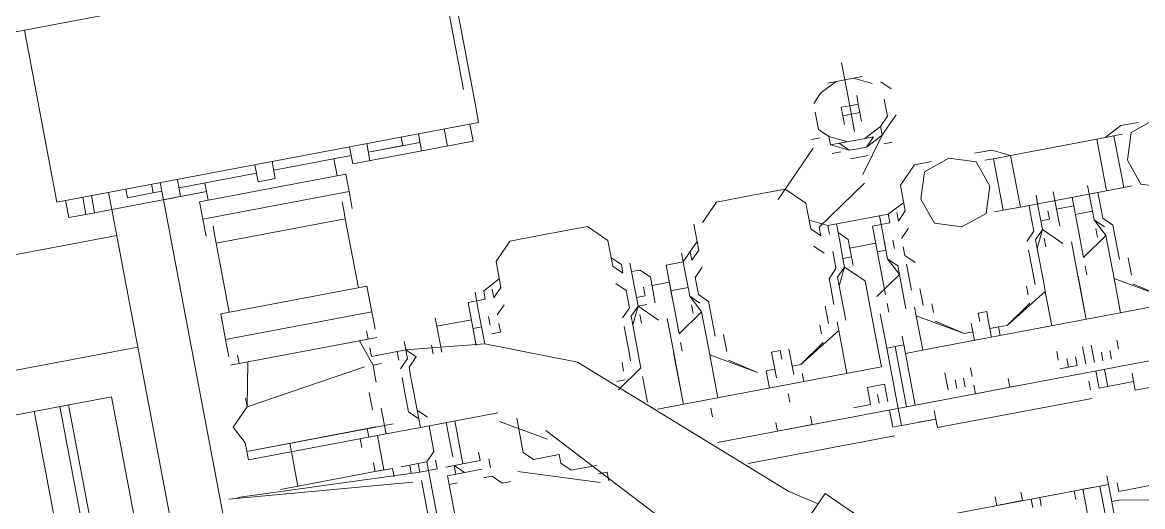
# Model space of a CAD drawing. Extents: x 407440 to 411585, y 6041728 to 6045069.
# Drawn here: x 408225.65 to 408232.99, y 6044243.89 to 6044247.06 of the extents above; entities that cross this region are included whole.
import ezdxf

# ---------------------------------------------------------------- set-up
doc = ezdxf.new("R2010")
doc.units = 0
doc.header["$LTSCALE"] = 5
doc.linetypes.add('foc-TIELINE', pattern=[1.875, 1.25, -0.625])
doc.layers.add('P-PROPOSED-EXISTING-H', color=59, linetype='Continuous')
doc.layers.add('T-TIE', color=201, linetype='foc-TIELINE')

# ---------------------------------------------------------------- blocks, each defined once
blk = doc.blocks.new('P-RIG-877')
at = {"layer": 'T-TIE', "linetype": 'ByBlock', "lineweight": 5}
for points in [[(-2.4798, -21.7445), (-2.4913, -21.7445), (-2.4913, -21.7904), (-2.4913, -22.3071), (-2.4913, -22.8467), (-2.4913, -23.0992)], [(-2.3191, -22.6056), (-2.3191, -22.5941), (-2.2732, -22.353), (-2.2732, -22.1004), (-2.2617, -22.1004)], [(-2.3421, -22.5941), (-2.3306, -22.5941), (-2.3306, -22.5482), (-2.3421, -22.5482), (-2.3421, -22.33), (-2.3306, -22.33), (-2.3306, -22.2726), (-2.3421, -22.2726), (-2.3306, -22.2726)], [(-2.4798, -22.5482), (-2.4684, -22.5482), (-2.4569, -22.5482), (-2.4569, -22.33)], [(-2.5602, -22.353), (-2.5602, -22.7892), (-2.5602, -22.8352)], [(-2.8013, -22.4793), (-2.8013, -22.5022), (-2.7898, -22.5252)], [(-2.5602, -22.5482), (-2.6061, -22.5482), (-2.5717, -22.4908), (-2.5946, -22.5252)], [(-2.7209, -22.6515), (-2.7209, -22.5367), (-2.7898, -22.5367), (-2.7898, -22.5137), (-2.7209, -22.5137), (-2.7209, -22.5022)], [(-2.7898, -22.5022), (-2.7898, -22.5137)], [(-2.7209, -22.5137), (-2.7209, -22.5367)], [(-2.6176, -22.5252), (-2.6291, -22.5252), (-2.6176, -22.5252), (-2.6061, -22.5252)], [(-2.7898, -22.5367), (-2.7898, -22.6515), (-2.8013, -22.6744), (-2.8013, -22.6974)], [(-2.7209, -22.5482), (-2.7095, -22.5482), (-2.698, -22.5482), (-2.6865, -22.5482), (-2.675, -22.5367), (-2.6635, -22.5367), (-2.6406, -22.5367), (-2.6291, -22.5367)], [(-2.6061, -22.5482), (-2.6176, -22.5482), (-2.6635, -22.5482), (-2.6406, -22.5826), (-2.7209, -22.5826)], [(-2.698, -22.5596), (-2.6865, -22.5596), (-2.6635, -22.5482)], [(-2.6865, -22.5596), (-2.675, -22.5482)], [(-2.4913, -22.5941), (-2.4684, -22.5941), (-2.4684, -22.5482), (-2.4684, -22.5596)], [(-2.7324, -22.5596), (-2.7209, -22.5596), (-2.698, -22.5596), (-2.698, -22.5826)], [(-2.5143, -22.5596), (-2.5258, -22.5596)], [(-2.5143, -22.5711), (-2.5028, -22.5711)], [(-2.7095, -22.5826), (-2.7095, -22.6056)], [(-2.6291, -22.5826), (-2.6176, -22.5826)], [(-2.5028, -22.5826), (-2.5143, -22.5826)], [(-2.4913, -22.5826), (-2.4684, -22.5826)], [(-2.6176, -22.5941), (-2.5602, -22.5941), (-2.5946, -22.5941), (-2.6635, -22.5941)], [(-2.5258, -22.5941), (-2.5143, -22.5941), (-2.5028, -22.5941)], [(-2.4684, -22.5941), (-2.4913, -22.5941), (-2.4684, -22.5941)], [(-2.4684, -22.5941), (-2.4798, -22.5941)], [(-2.3191, -22.5941), (-2.3191, -22.5941)], [(-2.6865, -22.6056), (-2.7209, -22.6056), (-2.7324, -22.6056)], [(-2.6635, -22.6056), (-2.6865, -22.6285), (-2.675, -22.64), (-2.6635, -22.64), (-2.6865, -22.6285), (-2.698, -22.6285)], [(-2.5258, -22.6056), (-2.5143, -22.6056), (-2.5028, -22.6056)], [(-2.4684, -22.6056), (-2.4798, -22.6056)], [(-2.4569, -22.6056), (-2.4569, -22.8122), (-2.4684, -22.8122), (-2.4798, -22.8122)], [(-2.2273, -23.0763), (-2.2158, -23.0763), (-2.2273, -23.0763), (-2.2617, -23.1107), (-2.3995, -22.9729), (-2.365, -22.9385), (-2.3535, -22.927), (-2.3535, -22.9041), (-2.3421, -22.9041), (-2.3421, -22.8696), (-2.3306, -22.8696), (-2.3306, -22.8122), (-2.3421, -22.8122), (-2.3421, -22.6056), (-2.3535, -22.6056)], [(-2.7324, -22.6285), (-2.7209, -22.6285), (-2.698, -22.6285), (-2.698, -22.617), (-2.7095, -22.617)], [(-2.5028, -22.64), (-2.5028, -22.617), (-2.5143, -22.617)], [(-2.5143, -22.6285), (-2.5028, -22.6285)], [(-2.0895, -22.617), (-2.3421, -22.617), (-2.0895, -22.617)], [(-2.675, -22.6515), (-2.6865, -22.64), (-2.698, -22.64), (-2.7095, -22.64), (-2.7209, -22.64)], [(-2.6061, -22.64), (-2.6176, -22.64), (-2.6635, -22.64)], [(-2.5946, -22.663), (-2.5717, -22.6974), (-2.6061, -22.64), (-2.5602, -22.64)], [(-2.5143, -22.64), (-2.5258, -22.64)], [(-2.7898, -22.6744), (-2.7898, -22.6515), (-2.7209, -22.6515), (-2.7209, -22.6744), (-2.7898, -22.6744), (-2.7898, -22.6859)], [(-2.6635, -22.6515), (-2.6406, -22.6515), (-2.6291, -22.6515), (-2.6176, -22.6515)], [(-2.6291, -22.6515), (-2.6406, -22.6515)], [(-2.3306, -22.6515), (-2.3421, -22.6515)], [(-2.7209, -22.6744), (-2.7209, -22.6859)], [(-2.6061, -22.663), (-2.6176, -22.663)], [(-2.5717, -22.7089), (-2.5602, -22.7089), (-2.5717, -22.7089), (-2.5602, -22.7089), (-2.5717, -22.7089), (-2.5717, -22.6974), (-2.5717, -22.7089), (-2.5717, -22.7204)], [(-2.4913, -22.6974), (-2.4913, -22.7089), (-2.5028, -22.7089)], [(-2.3306, -22.6974), (-2.3421, -22.6974)], [(-2.5028, -22.7548), (-2.4913, -22.7548), (-2.4913, -22.7433), (-2.4913, -22.7089)], [(-2.3421, -22.7089), (-2.3421, -22.7548), (-2.3421, -22.7204), (-2.3535, -22.7204)], [(-2.3306, -22.7089), (-2.3421, -22.7089), (-2.3306, -22.7089)], [(-2.5946, -22.7318), (-2.5832, -22.7318), (-2.5946, -22.7318), (-2.5832, -22.7318), (-2.5946, -22.7318), (-2.5832, -22.7318), (-2.5946, -22.7318), (-2.5946, -22.7204), (-2.5832, -22.7204), (-2.5602, -22.7204)], [(-2.5946, -22.7204), (-2.5946, -22.7204)], [(-2.5946, -22.7204), (-2.5946, -22.7204)], [(-2.5832, -22.7204), (-2.5946, -22.7204)], [(-2.5832, -22.7204), (-2.5946, -22.7204)], [(-2.5946, -22.7318), (-2.5946, -22.7318)], [(-2.5946, -22.7318), (-2.5946, -22.7318)], [(-2.5602, -22.7204), (-2.5602, -22.7204)], [(-2.5602, -22.7204), (-2.5602, -22.7204)], [(-2.5602, -22.7204), (-2.5602, -22.7204)], [(-2.5602, -22.7204), (-2.5602, -22.7204)], [(-2.5602, -22.7204), (-2.5602, -22.7204)], [(-2.5602, -22.7204), (-2.5602, -22.7204)], [(-2.5602, -22.7204), (-2.5602, -22.7204)], [(-2.5602, -22.7204), (-2.5602, -22.7204)], [(-2.5602, -22.7318), (-2.5602, -22.7318)], [(-2.5602, -22.7318), (-2.5602, -22.7318)], [(-2.5602, -22.7318), (-2.5602, -22.7318)], [(-2.5602, -22.7318), (-2.5602, -22.7318)], [(-2.5602, -22.7433), (-2.5602, -22.7433)], [(-2.5602, -22.7433), (-2.5602, -22.7433)], [(-2.5602, -22.7433), (-2.5602, -22.7433)], [(-2.5602, -22.7433), (-2.5602, -22.7433)], [(-2.8013, -22.7548), (-2.8013, -22.7778), (-2.7783, -22.8007), (-2.7439, -22.8007), (-2.7324, -22.8122), (-2.7439, -22.8122)], [(-2.6176, -22.8122), (-2.6061, -22.8122), (-2.5717, -22.7548), (-2.5946, -22.7892)], [(-2.5143, -22.7548), (-2.5258, -22.7548)], [(-2.3421, -22.7548), (-2.3535, -22.7548)], [(-2.5143, -22.7663), (-2.5028, -22.7663)], [(-2.5028, -22.7778), (-2.5143, -22.7778)], [(-2.8817, -22.8007), (-2.8702, -22.8007), (-2.8587, -22.8122), (-2.8472, -22.8122), (-2.8587, -22.8007), (-2.8702, -22.7892)], [(-2.6176, -22.7892), (-2.6061, -22.7892)], [(-2.5258, -22.7892), (-2.5143, -22.7892), (-2.5028, -22.7892)], [(-2.8817, -22.8007), (-2.8817, -22.8007)], [(-2.8587, -22.8122), (-2.8702, -22.8007)], [(-2.8587, -22.8007), (-2.8472, -22.8122), (-2.8357, -22.8352), (-2.8357, -22.8467), (-2.8357, -22.8581), (-2.8472, -22.8811), (-2.8472, -22.8696), (-2.8357, -22.8581), (-2.8472, -22.8696), (-2.8472, -22.8467), (-2.8472, -22.8237), (-2.8357, -22.8352), (-2.8472, -22.8237)], [(-2.7439, -22.8237), (-2.7554, -22.8007)], [(-2.7554, -22.8007), (-2.7554, -22.8007)], [(-2.7209, -22.8007), (-2.7095, -22.8122)], [(-2.698, -22.8122), (-2.6865, -22.8122), (-2.675, -22.8007)], [(-2.6406, -22.8007), (-2.6291, -22.8007)], [(-2.8013, -22.8467), (-2.8472, -22.8122), (-2.8587, -22.8122), (-2.8472, -22.8352)], [(-2.8472, -22.8696), (-2.8472, -22.8811), (-2.8357, -22.8581), (-2.8357, -22.8467), (-2.8357, -22.8352), (-2.8472, -22.8122)], [(-2.6406, -22.8122), (-2.6635, -22.8122), (-2.675, -22.8122)], [(-2.6061, -22.8122), (-2.5602, -22.8122)], [(-2.4684, -22.8352), (-2.4684, -22.8122), (-2.4684, -22.8696), (-2.4798, -22.8696), (-2.4684, -22.8696), (-2.4913, -22.8696)], [(-2.9046, -22.8352), (-2.8931, -22.8352), (-2.8931, -22.8467), (-2.8931, -22.8581), (-2.8817, -22.8581), (-2.8931, -22.8581), (-2.8931, -22.8467), (-2.8931, -22.8352), (-2.8817, -22.8352), (-2.8931, -22.8352), (-2.8817, -22.8352), (-2.8931, -22.8352)], [(-2.8931, -22.8237), (-2.8931, -22.8237)], [(-2.8931, -22.8237), (-2.8931, -22.8237)], [(-2.8931, -22.8237), (-2.8931, -22.8237)], [(-2.8931, -22.8237), (-2.8931, -22.8237)], [(-2.8817, -22.8237), (-2.8817, -22.8237)], [(-2.8817, -22.8237), (-2.8817, -22.8237)], [(-2.8817, -22.8237), (-2.8817, -22.8237)], [(-2.8817, -22.8237), (-2.8817, -22.8237)], [(-2.8702, -22.8352), (-2.8817, -22.8352)], [(-2.8817, -22.8352), (-2.8817, -22.8352)], [(-2.8817, -22.8467), (-2.8817, -22.8352)], [(-2.8702, -22.8352), (-2.8817, -22.8352)], [(-2.8817, -22.8352), (-2.8817, -22.8352)], [(-2.8817, -22.8467), (-2.8817, -22.8352)], [(-2.7439, -22.9041), (-2.7439, -22.8237), (-2.7324, -22.8237), (-2.7324, -22.8467), (-2.6406, -22.8467)], [(-2.7439, -22.8352), (-2.7209, -22.8352), (-2.698, -22.8352), (-2.698, -22.8467)], [(-2.7095, -22.8237), (-2.698, -22.8237)], [(-2.675, -22.8237), (-2.6865, -22.8352), (-2.698, -22.8352), (-2.7095, -22.8352)], [(-2.6865, -22.8352), (-2.6635, -22.8237)], [(-2.6406, -22.8581), (-2.6635, -22.8237), (-2.6176, -22.8237)], [(-2.5832, -22.8352), (-2.5717, -22.8352), (-2.5717, -22.8467), (-2.5717, -22.8581), (-2.6176, -22.8581)], [(-2.5717, -22.8352), (-2.4913, -22.8352), (-2.5028, -22.8352)], [(-2.9391, -22.8467), (-2.9505, -22.8467)], [(-2.9391, -22.8467), (-2.9046, -22.8467), (-2.9391, -22.8467)], [(-2.9276, -22.8467), (-2.9276, -22.8696)], [(-2.9046, -22.8467), (-2.8931, -22.8467), (-2.9046, -22.8467), (-2.8931, -22.8467), (-2.9046, -22.8467), (-2.8931, -22.8467), (-2.9046, -22.8467), (-2.8931, -22.8467), (-2.9046, -22.8467), (-2.8931, -22.8467), (-2.9046, -22.8467), (-2.8931, -22.8467), (-2.9046, -22.8467), (-2.8931, -22.8467), (-2.9046, -22.8467), (-2.8931, -22.8467), (-2.9046, -22.8467), (-2.8931, -22.8467), (-2.9046, -22.8467), (-2.8931, -22.8467), (-2.9046, -22.8467), (-2.8931, -22.8467), (-2.9046, -22.8467), (-2.8931, -22.8467), (-2.9046, -22.8467), (-2.8931, -22.8467), (-2.9046, -22.8467), (-2.8931, -22.8467), (-2.9046, -22.8467), (-2.8931, -22.8467), (-2.9046, -22.8467), (-2.8931, -22.8467), (-2.9046, -22.8467), (-2.8931, -22.8467), (-2.9046, -22.8467), (-2.8931, -22.8467), (-2.9046, -22.8467), (-2.8931, -22.8467), (-2.9046, -22.8467), (-2.8931, -22.8467), (-2.9046, -22.8467), (-2.8931, -22.8467), (-2.9046, -22.8467), (-2.8931, -22.8467), (-2.9046, -22.8467), (-2.8931, -22.8467), (-2.9046, -22.8467), (-2.8931, -22.8467), (-2.9046, -22.8467), (-2.8931, -22.8467), (-2.9046, -22.8467), (-2.8931, -22.8467), (-2.9046, -22.8467), (-2.8931, -22.8467), (-2.9046, -22.8467), (-2.8931, -22.8467), (-2.9046, -22.8467), (-2.8931, -22.8467), (-2.9046, -22.8467), (-2.8931, -22.8467), (-2.9046, -22.8467), (-2.8931, -22.8467), (-2.9046, -22.8467), (-2.8931, -22.8467), (-2.9046, -22.8467), (-2.8931, -22.8467), (-2.9046, -22.8467), (-2.8931, -22.8467), (-2.9046, -22.8467), (-2.8931, -22.8467), (-2.9046, -22.8467), (-2.8931, -22.8467), (-2.9046, -22.8467), (-2.8931, -22.8467), (-2.9046, -22.8467), (-2.8931, -22.8467), (-2.9046, -22.8467), (-2.8931, -22.8467), (-2.9046, -22.8467), (-2.8931, -22.8467), (-2.9046, -22.8467), (-2.8931, -22.8467), (-2.9046, -22.8467), (-2.9161, -22.8467), (-2.9046, -22.8467), (-2.9161, -22.8467), (-2.9046, -22.8467), (-2.9161, -22.8467), (-2.9046, -22.8467), (-2.9161, -22.8467), (-2.9046, -22.8467), (-2.9161, -22.8467), (-2.9046, -22.8467), (-2.9161, -22.8467), (-2.9046, -22.8467), (-2.9161, -22.8467), (-2.9046, -22.8467), (-2.9161, -22.8467), (-2.9046, -22.8467), (-2.9161, -22.8467), (-2.9046, -22.8467), (-2.9161, -22.8467), (-2.9046, -22.8467), (-2.9161, -22.8467)], [(-2.8931, -22.8467), (-2.8587, -22.8467), (-2.8931, -22.8467)], [(-2.8931, -22.8467), (-2.8931, -22.8467)], [(-2.8931, -22.8467), (-2.8931, -22.8467)], [(-2.8931, -22.8467), (-2.8931, -22.8467)], [(-2.8931, -22.8467), (-2.8931, -22.8467)], [(-2.8817, -22.8467), (-2.8817, -22.8467)], [(-2.8817, -22.8467), (-2.8817, -22.8467)], [(-2.8817, -22.8467), (-2.8817, -22.8467)], [(-2.8817, -22.8467), (-2.8817, -22.8467)], [(-2.8817, -22.8467), (-2.8817, -22.8467)], [(-2.8817, -22.8467), (-2.8817, -22.8467)], [(-2.8817, -22.8467), (-2.8817, -22.8467)], [(-2.8817, -22.8467), (-2.8817, -22.8467)], [(-2.8587, -22.8467), (-2.8702, -22.8467)], [(-2.7783, -23.0648), (-2.8013, -23.0418), (-2.8013, -22.9959), (-2.8013, -22.95), (-2.7783, -22.927), (-2.7439, -22.927), (-2.7324, -22.9155), (-2.7439, -22.9155), (-2.7898, -22.8467)], [(-2.698, -22.8926), (-2.698, -22.8811), (-2.7095, -22.8811), (-2.7095, -22.8467)], [(-2.6291, -22.8467), (-2.6176, -22.8467)], [(-2.4913, -22.8467), (-2.5717, -22.8467), (-2.4913, -22.8467)], [(-2.9276, -22.8581), (-2.9161, -22.8811), (-2.9046, -22.8926)], [(-2.8931, -22.8581), (-2.8931, -22.8581)], [(-2.8931, -22.8581), (-2.8931, -22.8581)], [(-2.8931, -22.8581), (-2.8931, -22.8581)], [(-2.8931, -22.8581), (-2.8931, -22.8581)], [(-2.8931, -22.8926), (-2.8817, -22.8926), (-2.8702, -22.8926), (-2.8587, -22.8811), (-2.8472, -22.8581)], [(-2.8817, -22.8581), (-2.8817, -22.8581)], [(-2.8817, -22.8581), (-2.8817, -22.8581)], [(-2.8817, -22.8581), (-2.8817, -22.8581)], [(-2.8817, -22.8581), (-2.8817, -22.8581)], [(-2.8702, -22.8581), (-2.8702, -22.8581)], [(-2.8702, -22.8581), (-2.8702, -22.8581)], [(-2.4684, -22.8581), (-2.4913, -22.8581), (-2.5717, -22.8581)], [(-2.4913, -22.8581), (-2.4684, -22.8581), (-2.4913, -22.8581)], [(-2.7324, -22.8926), (-2.7209, -22.8926), (-2.698, -22.8926), (-2.6865, -22.8926), (-2.6635, -22.8696), (-2.5946, -22.8696), (-2.5487, -22.8696), (-2.5487, -23.1681)], [(-2.5602, -22.8696), (-2.5717, -22.8696)], [(-2.5028, -22.8696), (-2.5258, -22.8696), (-2.5258, -22.8926), (-2.5028, -22.8926), (-2.5028, -22.9155)], [(-2.4569, -23.0648), (-2.4569, -22.8696)], [(-2.8587, -22.8926), (-2.8587, -22.9041)], [(-2.6865, -22.8811), (-2.7209, -22.8811), (-2.7324, -22.8926), (-2.7439, -22.8926)], [(-2.675, -22.9041), (-2.6865, -22.8926), (-2.6635, -22.9041), (-2.6176, -22.9041)], [(-2.5028, -22.8811), (-2.5143, -22.8811)], [(-2.8472, -22.9041), (-2.7898, -22.9615)], [(-2.7324, -22.9041), (-2.7439, -22.9041), (-2.7554, -22.927)], [(-2.7095, -22.9041), (-2.698, -22.9041), (-2.6865, -22.9041), (-2.675, -22.9155), (-2.6635, -22.9155), (-2.6406, -22.9155)], [(-2.7095, -22.9155), (-2.7209, -22.927)], [(-2.5946, -22.9385), (-2.5717, -22.9729), (-2.6061, -22.9155), (-2.6176, -22.9155)], [(-2.6061, -22.9155), (-2.5487, -22.9155)], [(-2.7554, -22.927), (-2.7554, -22.927)], [(-2.6291, -22.927), (-2.6406, -22.927), (-2.6291, -22.927), (-2.6176, -22.927)], [(-2.6061, -22.9385), (-2.6176, -22.9385)], [(-2.5602, -22.9729), (-2.5487, -22.9729)], [(-2.5028, -23.0189), (-2.4913, -23.0189), (-2.4913, -23.0074), (-2.4913, -22.9844), (-2.4913, -22.9729), (-2.5028, -22.9729)], [(-2.6865, -23.3748), (-2.675, -23.3748), (-2.6291, -23.26), (-2.411, -23.0189), (-2.388, -22.9844)], [(-2.5832, -22.9844), (-2.5946, -22.9844)], [(-2.5946, -23.0074), (-2.5832, -23.0074), (-2.5946, -23.0074), (-2.5832, -23.0074), (-2.5946, -23.0074), (-2.5946, -22.9959), (-2.5832, -22.9959), (-2.5946, -22.9959), (-2.5832, -22.9959), (-2.5946, -22.9959), (-2.5832, -22.9959), (-2.5946, -22.9959), (-2.5832, -22.9959), (-2.5946, -22.9959)], [(-2.5832, -22.9959), (-2.5832, -22.9959)], [(-2.5832, -22.9959), (-2.5832, -22.9959)], [(-2.5832, -22.9959), (-2.5832, -22.9959)], [(-2.5832, -22.9959), (-2.5832, -22.9959)], [(-2.5602, -22.9844), (-2.5717, -22.9844)], [(-2.5602, -22.9844), (-2.5717, -22.9844)], [(-2.5602, -22.9844), (-2.5717, -22.9844)], [(-2.5602, -22.9844), (-2.5602, -22.9844)], [(-2.5602, -22.9844), (-2.5602, -22.9844)], [(-2.5602, -22.9844), (-2.5602, -22.9844)], [(-2.5602, -22.9844), (-2.5602, -22.9844)], [(-2.5602, -22.9844), (-2.5602, -22.9844)], [(-2.5602, -22.9844), (-2.5602, -22.9844)], [(-2.5258, -22.9959), (-2.5372, -22.9959)], [(-2.5602, -23.0074), (-2.5717, -23.0074)], [(-2.5602, -23.0074), (-2.5602, -23.0074)], [(-2.5602, -23.0074), (-2.5602, -23.0074)], [(-2.5602, -23.0074), (-2.5602, -23.0074)], [(-2.5602, -23.0074), (-2.5602, -23.0074)], [(-2.5602, -23.0074), (-2.5602, -23.0074)], [(-2.5602, -23.0074), (-2.5602, -23.0074)], [(-2.5602, -23.0189), (-2.5717, -23.0189), (-2.5602, -23.0189), (-2.5717, -23.0189), (-2.5602, -23.0189), (-2.5487, -23.0189)], [(-2.6865, -23.1222), (-2.7324, -23.1222), (-2.6406, -23.1222), (-2.6635, -23.0877), (-2.6176, -23.0877), (-2.6061, -23.0877), (-2.5717, -23.0303), (-2.5946, -23.0648)], [(-2.6176, -23.0648), (-2.6291, -23.0648), (-2.6176, -23.0648), (-2.6061, -23.0648)], [(-2.7783, -23.0763), (-2.7439, -23.0763), (-2.7324, -23.0877), (-2.7439, -23.0877)], [(-2.7554, -23.0763), (-2.7439, -23.0877), (-2.7324, -23.0992), (-2.7324, -23.1222)], [(-2.7554, -23.0763), (-2.7554, -23.0763)], [(-2.7209, -23.0763), (-2.7095, -23.0877), (-2.698, -23.0877), (-2.6865, -23.0877), (-2.675, -23.0763), (-2.6635, -23.0763), (-2.6406, -23.0763), (-2.6291, -23.0763)], [(-2.7439, -23.0992), (-2.7209, -23.0992), (-2.698, -23.0992), (-2.7095, -23.0992)], [(-2.698, -23.1222), (-2.698, -23.0992), (-2.6865, -23.0992), (-2.675, -23.0877)], [(-2.698, -23.0992), (-2.698, -23.0992)], [(-2.6865, -23.0992), (-2.6635, -23.0877)], [(-2.6061, -23.0877), (-2.5487, -23.0877)], [(-2.2847, -23.0877), (-2.3191, -23.1107), (-2.5487, -23.3174)], [(-2.5258, -23.0992), (-2.5372, -23.0992)], [(-2.7095, -23.1222), (-2.7095, -23.1452)], [(-2.6291, -23.1222), (-2.6176, -23.1222)], [(-2.6865, -23.1452), (-2.7209, -23.1452), (-2.7324, -23.1566), (-2.7324, -23.1681), (-2.7439, -23.1681)], [(-2.6635, -23.1452), (-2.6865, -23.1681)], [(-2.6635, -23.1337), (-2.6291, -23.1337), (-2.5487, -23.1337), (-2.6176, -23.1337)], [(-2.7324, -23.1681), (-2.7209, -23.1681), (-2.698, -23.1681), (-2.698, -23.1566), (-2.7095, -23.1566)], [(-2.6865, -23.1566), (-2.6865, -23.1681), (-2.698, -23.1681)], [(-2.7554, -23.1911), (-2.7439, -23.1796), (-2.7324, -23.1796), (-2.7439, -23.1911), (-2.7783, -23.1911), (-2.8013, -23.214), (-2.8013, -23.2714), (-2.8013, -23.3174), (-2.7783, -23.3403), (-2.7439, -23.3403), (-2.7324, -23.3518), (-2.7439, -23.3518)], [(-2.675, -23.1911), (-2.6865, -23.1796), (-2.698, -23.1796), (-2.7095, -23.1796), (-2.7209, -23.1911)], [(-2.5832, -23.214), (-2.6061, -23.1796), (-2.6176, -23.1796), (-2.6635, -23.1796)], [(-2.5946, -23.1796), (-2.5602, -23.1796)], [(-2.7554, -23.1911), (-2.7554, -23.1911)], [(-2.6635, -23.1911), (-2.6406, -23.1911), (-2.6291, -23.1911), (-2.6176, -23.1911)], [(-2.6291, -23.1911), (-2.6406, -23.1911)], [(-2.6061, -23.2026), (-2.6176, -23.2026)], [(-2.5946, -23.2026), (-2.5946, -23.214)], [(-2.5717, -23.3518), (-2.5258, -23.3518), (-2.5143, -23.3403), (-2.5143, -23.3059), (-2.5028, -23.3059), (-2.4913, -23.2944), (-2.4913, -23.2829), (-2.4913, -23.26)], [(-2.5028, -23.3633), (-2.4684, -23.26)], [(-2.4684, -23.2485), (-2.4798, -23.2485), (-2.4798, -23.26)], [(-2.5028, -23.3059), (-2.5143, -23.3059)], [(-2.5372, -23.3174), (-2.5717, -23.3748)], [(-3.1916, -23.8914), (-2.962, -23.8914), (-2.962, -23.3288), (-2.985, -23.3288), (-3.2031, -23.3288), (-3.2146, -23.3288), (-3.2146, -23.3518), (-3.1916, -23.3518), (-3.1916, -23.9029), (-3.295, -23.9029), (-3.295, -24.1899), (-2.9046, -24.1899), (-2.9046, -23.8225)], [(-3.2261, -23.8799), (-3.2261, -23.3288), (-3.2146, -23.3288), (-3.2031, -23.3288), (-3.2146, -23.3288), (-3.2031, -23.3288), (-3.1916, -23.3288), (-3.008, -23.3288)], [(-2.9965, -23.3288), (-2.9965, -23.3288)], [(-2.9965, -23.3288), (-2.9965, -23.3288)], [(-2.9965, -23.3288), (-2.9965, -23.3288)], [(-2.9965, -23.3288), (-2.9965, -23.3288)], [(-2.9965, -23.3288), (-2.985, -23.3288)], [(-2.9965, -23.3288), (-2.9965, -23.3288)], [(-2.9965, -23.3288), (-2.9965, -23.3288)], [(-2.985, -23.3288), (-2.9965, -23.3288)], [(-3.008, -23.3403), (-3.1916, -23.3403)], [(-2.962, -23.3403), (-2.9391, -23.3403), (-2.9391, -23.5011), (-2.962, -23.5011)], [(-2.675, -23.3862), (-2.7324, -23.3862), (-2.7324, -23.3633), (-2.7439, -23.3633), (-2.7554, -23.3403)], [(-2.7554, -23.3403), (-2.7554, -23.3403)], [(-2.7209, -23.3403), (-2.7095, -23.3518)], [(-2.7095, -23.3633), (-2.698, -23.3633)], [(-2.698, -23.3518), (-2.6865, -23.3518), (-2.6865, -23.3633)], [(-2.962, -23.3748), (-2.9391, -23.3748), (-2.962, -23.3748)], [(-2.7439, -23.3748), (-2.7209, -23.3748), (-2.698, -23.3748), (-2.675, -23.3748), (-2.6865, -23.4781), (-2.6865, -23.524), (-2.698, -23.524), (-2.6865, -23.524)], [(-2.698, -23.3862), (-2.698, -23.3748)], [(-2.5832, -23.3748), (-2.5832, -23.4781), (-2.5832, -23.524), (-2.5946, -23.524), (-2.5946, -23.7077), (-2.5946, -23.5355)], [(-2.4913, -23.3748), (-2.4913, -23.3748)], [(-2.4913, -23.3748), (-2.4913, -23.3748)], [(-2.7095, -23.3862), (-2.7095, -23.4322), (-2.675, -23.4322)], [(-2.9505, -23.4092), (-2.9505, -23.4781), (-2.9505, -23.4322), (-2.962, -23.4322)], [(-2.962, -23.4092), (-2.9391, -23.4092)], [(-2.5258, -23.4551), (-2.5258, -23.4092), (-2.5372, -23.4092)], [(-2.5143, -23.4322), (-2.5258, -23.4437), (-2.5143, -23.4437), (-2.5143, -23.4551), (-2.5143, -23.4092)], [(-2.5143, -23.4551), (-2.411, -23.4551), (-2.411, -23.4092), (-2.411, -23.3977)], [(-2.5028, -23.3977), (-2.5028, -23.3977)], [(-2.5028, -23.3977), (-2.5028, -23.3977)], [(-2.5028, -23.4092), (-2.5028, -23.4092)], [(-2.5028, -23.4092), (-2.5028, -23.4092)], [(-2.7095, -23.4322), (-2.7209, -23.4322)], [(-2.675, -23.4322), (-2.7095, -23.4322), (-2.675, -23.4322)], [(-2.5258, -23.4322), (-2.5832, -23.4322)], [(-2.5258, -23.4322), (-2.5832, -23.4322), (-2.5258, -23.4322)], [(-2.675, -23.4437), (-2.6865, -23.4437)], [(-2.5832, -23.4437), (-2.5487, -23.4437), (-2.5372, -23.4437)], [(-2.5028, -23.4437), (-2.5028, -23.4551)], [(-2.5372, -23.5125), (-2.5372, -23.4781), (-2.5487, -23.4666), (-2.5832, -23.4666)], [(-2.5372, -23.7307), (-2.5258, -23.4896), (-2.5258, -23.4666), (-2.5372, -23.4666), (-2.5258, -23.4666), (-2.5372, -23.4666), (-2.5258, -23.4666), (-2.5372, -23.4666), (-2.5258, -23.4666)], [(-2.5258, -23.4666), (-2.5258, -23.4666)], [(-2.5258, -23.4666), (-2.5258, -23.4666)], [(-2.5143, -23.4666), (-2.5143, -23.4666)], [(-2.5143, -23.4666), (-2.5143, -23.4666)], [(-2.962, -23.4781), (-2.9391, -23.4781)], [(-2.6635, -23.4781), (-2.652, -23.4781)], [(-2.6635, -23.4781), (-2.652, -23.4781)], [(-2.652, -23.4781), (-2.6291, -23.4781)], [(-2.652, -23.4781), (-2.6291, -23.4781)], [(-2.6061, -23.4896), (-2.5946, -23.4781)], [(-2.6061, -23.4896), (-2.5946, -23.4781)], [(-2.5946, -23.4781), (-2.5832, -23.4781)], [(-2.5832, -23.4781), (-2.5946, -23.4781)], [(-2.5258, -23.4781), (-2.5372, -23.4781), (-2.5258, -23.4781), (-2.5372, -23.4781), (-2.5258, -23.4781), (-2.5372, -23.4781), (-2.5258, -23.4781), (-2.411, -23.4781), (-2.3995, -23.4781), (-2.411, -23.4781), (-2.3995, -23.4781), (-2.388, -23.4781), (-2.3995, -23.4781), (-2.411, -23.4781)], [(-2.5258, -23.4781), (-2.5258, -23.4781)], [(-2.5258, -23.4781), (-2.5258, -23.4781)], [(-2.5143, -23.4781), (-2.5143, -23.4781)], [(-2.5143, -23.4781), (-2.5143, -23.4781)], [(-2.6291, -23.4896), (-2.6061, -23.4896)], [(-2.6291, -23.4896), (-2.6061, -23.4896)], [(-2.6176, -23.4896), (-2.6061, -23.4896)], [(-2.6176, -23.4896), (-2.6061, -23.4896)], [(-2.5143, -23.4896), (-2.411, -23.4896), (-2.3995, -23.4896), (-2.411, -23.4896)], [(-2.5143, -23.4896), (-2.5143, -23.4896)], [(-2.5143, -23.4896), (-2.5143, -23.4896)], [(-2.9505, -23.5011), (-2.9505, -23.6044), (-2.9505, -23.5011)], [(-2.5372, -23.7422), (-2.5143, -23.5011)], [(-2.5258, -23.5011), (-2.5372, -23.5011)], [(-2.5258, -23.5011), (-2.5258, -23.5011)], [(-2.5258, -23.5011), (-2.5258, -23.5011)], [(-2.9505, -23.524), (-2.9276, -23.524)], [(-2.9276, -23.5125), (-2.9276, -23.7077), (-2.9276, -23.5125)], [(-2.9276, -23.5125), (-2.9046, -23.5125), (-2.9046, -23.7077), (-2.9276, -23.7077)], [(-2.9046, -23.5125), (-2.8817, -23.5125)], [(-2.7783, -23.524), (-2.8702, -23.524), (-2.8702, -23.6962), (-2.8817, -23.6962), (-2.8931, -23.6962)], [(-2.8702, -23.524), (-2.8817, -23.524), (-2.8931, -23.524)], [(-2.7783, -23.7077), (-2.7783, -23.6159), (-2.7783, -23.5125), (-2.7439, -23.5125), (-2.7439, -23.7077), (-2.7783, -23.7077), (-2.7669, -23.7077)], [(-2.7209, -23.5125), (-2.7439, -23.5125)], [(-2.7209, -23.6962), (-2.7095, -23.6962), (-2.7095, -23.524), (-2.7209, -23.524)], [(-2.7095, -23.7077), (-2.7095, -23.5125)], [(-2.5946, -23.524), (-2.5946, -23.5125), (-2.5946, -23.524), (-2.6061, -23.524), (-2.6176, -23.524), (-2.6061, -23.524), (-2.5946, -23.524), (-2.5832, -23.524), (-2.5832, -23.7077), (-2.5946, -23.7077), (-2.6061, -23.7077), (-2.6291, -23.7192), (-2.652, -23.6962), (-2.7095, -23.6847)], [(-2.7095, -23.5355), (-2.675, -23.524), (-2.675, -23.5125), (-2.675, -23.524), (-2.6635, -23.524), (-2.652, -23.524), (-2.6635, -23.524), (-2.675, -23.524)], [(-2.5372, -23.6733), (-2.5372, -23.5355), (-2.5372, -23.547), (-2.5372, -23.524), (-2.5258, -23.524)], [(-2.5258, -23.5125), (-2.5258, -23.5125)], [(-2.675, -23.5355), (-2.652, -23.6962), (-2.6635, -23.6962)], [(-2.5372, -23.5355), (-2.5832, -23.5355), (-2.5832, -23.547), (-2.5946, -23.547)], [(-2.5372, -23.547), (-2.5487, -23.547)], [(-2.5717, -23.5585), (-2.5832, -23.5585)], [(-2.9391, -23.6044), (-2.962, -23.6044)], [(-2.9391, -23.6159), (-2.9391, -23.6044), (-2.9391, -23.6273), (-2.962, -23.6273)], [(-2.9505, -23.6273), (-2.9505, -23.7307), (-2.9505, -23.6273)], [(-2.5487, -23.6503), (-2.5372, -23.6503), (-2.5832, -23.6503), (-2.5946, -23.6503)], [(-2.9391, -23.6962), (-2.9505, -23.6962), (-2.9276, -23.6962)], [(-2.9391, -23.7536), (-2.9391, -23.6962), (-2.9391, -23.857), (-2.9391, -23.8225)], [(-2.8702, -23.6962), (-2.7783, -23.6962)], [(-2.9046, -23.7077), (-2.8817, -23.7077)], [(-2.7439, -23.7077), (-2.7209, -23.7077)], [(-2.962, -23.7307), (-2.9391, -23.7307)], [(-1.481, -23.7536), (-1.481, -23.7651), (-1.4695, -23.7651), (-1.4695, -23.7536), (-1.4925, -23.7536), (-2.9391, -23.7536), (-2.962, -23.7536)], [(-2.9505, -23.7536), (-2.9505, -23.7651), (-2.9505, -23.7536)], [(-2.962, -23.7996), (-2.9505, -23.7996), (-2.9505, -23.7651), (-2.962, -23.7651)], [(-1.4695, -23.8225), (-1.4925, -23.8225), (-2.9391, -23.8225), (-2.962, -23.8225)], [(-2.7554, -23.8225), (-2.7554, -24.1669)], [(-2.962, -23.8455), (-2.9391, -23.8455)], [(-2.962, -23.857), (-2.9391, -23.857), (-2.9391, -23.8799), (-2.962, -23.8799)], [(-1.7221, -24.5573), (-1.7221, -23.8684), (-2.698, -23.8684), (-2.698, -26.0268), (-1.7221, -26.0268), (-1.7221, -25.6365)], [(-1.7221, -23.9258), (-2.698, -23.9258)], [(-1.7221, -23.9373), (-2.698, -23.9373)], [(-1.7221, -23.9718), (-2.698, -23.9718)]]:
    blk.add_lwpolyline(points, dxfattribs=at)
for points in [[(-2.7554, -22.4104), (-2.7898, -22.4219), (-2.8013, -22.4563), (-2.7898, -22.4908), (-2.7554, -22.5022), (-2.7209, -22.4908), (-2.7095, -22.4563), (-2.7209, -22.4219)], [(-2.675, -22.5596), (-2.6635, -22.5596)], [(-2.3306, -22.64), (-2.3421, -22.64), (-2.3421, -22.617), (-2.3421, -22.6056), (-2.3306, -22.6056), (-2.0895, -22.6056), (-2.0895, -22.617), (-2.0895, -22.64)], [(-2.6635, -22.6285), (-2.675, -22.6285)], [(-2.7554, -22.6859), (-2.7898, -22.6974), (-2.8013, -22.7318), (-2.7898, -22.7663), (-2.7554, -22.7778), (-2.7209, -22.7663), (-2.7095, -22.7318), (-2.7209, -22.6974)], [(-2.5946, -22.7204), (-2.5832, -22.7204)], [(-2.5946, -22.7204), (-2.5832, -22.7204)], [(-2.5717, -22.7433), (-2.5717, -22.7548), (-2.5717, -22.7433), (-2.5832, -22.7433), (-2.5602, -22.7433), (-2.5717, -22.7433), (-2.5602, -22.7433), (-2.5717, -22.7433), (-2.5602, -22.7433)], [(-2.9161, -22.8007), (-2.9046, -22.7892)], [(-2.8931, -22.8007), (-2.8817, -22.8007)], [(-2.8817, -22.8007), (-2.8702, -22.8007)], [(-2.8357, -22.8007), (-2.8357, -22.8122)], [(-2.6291, -22.8007), (-2.6176, -22.8007)], [(-2.9276, -22.8352), (-2.9161, -22.8122)], [(-2.9276, -22.8467), (-2.9276, -22.8237)], [(-2.8817, -22.8352), (-2.8817, -22.8467)], [(-2.8243, -22.8467), (-2.8243, -22.8581), (-2.8243, -22.8467), (-2.8243, -22.8352)], [(-2.675, -22.8237), (-2.6635, -22.8237)], [(-2.8817, -22.8467), (-2.8817, -22.8581), (-2.8931, -22.8581), (-2.8817, -22.8581)], [(-2.8702, -22.8581), (-2.8817, -22.8581), (-2.8817, -22.8467), (-2.8817, -22.8581)], [(-2.8357, -22.8696), (-2.8357, -22.8811)], [(-2.8702, -22.8926), (-2.8817, -22.8926), (-2.8702, -22.8926), (-2.8587, -22.8811)], [(-2.8472, -22.8811), (-2.8587, -22.8811)], [(-2.6635, -22.9041), (-2.675, -22.9041)], [(-2.5717, -22.9844), (-2.5717, -22.9729), (-2.5717, -22.9844), (-2.5832, -22.9844), (-2.5602, -22.9844)], [(-2.5946, -22.9844), (-2.5832, -22.9844)], [(-2.5717, -22.9844), (-2.5602, -22.9844)], [(-2.5717, -23.0074), (-2.5717, -23.0189), (-2.5717, -23.0074), (-2.5832, -23.0074), (-2.5602, -23.0074)], [(-2.675, -23.0992), (-2.6635, -23.0992)], [(-2.6865, -23.1681), (-2.675, -23.1796), (-2.6635, -23.1796)], [(-2.6635, -23.1681), (-2.675, -23.1681)], [(-2.985, -23.3288), (-2.9965, -23.3288)], [(-2.9965, -23.3288), (-2.985, -23.3288)], [(-2.5028, -23.4092), (-2.5028, -23.3977), (-2.4913, -23.3862), (-2.4913, -23.3748), (-2.4913, -23.3862), (-2.5028, -23.3977)], [(-2.5258, -23.3977), (-2.5143, -23.3977)], [(-2.6865, -23.4781), (-2.675, -23.4666), (-2.6635, -23.4781), (-2.675, -23.4666), (-2.6865, -23.4781), (-2.698, -23.4781)], [(-2.6061, -23.4781), (-2.5946, -23.4781), (-2.6061, -23.4781), (-2.5946, -23.4781), (-2.5832, -23.4781), (-2.5946, -23.4781), (-2.6061, -23.4781), (-2.6291, -23.4781), (-2.6061, -23.4781), (-2.5946, -23.4666)], [(-2.6635, -23.4896), (-2.675, -23.4781), (-2.6865, -23.4781), (-2.675, -23.4781)], [(-2.652, -23.4781), (-2.6635, -23.4781)], [(-2.675, -23.4896), (-2.6865, -23.4896)], [(-2.6291, -23.4896), (-2.652, -23.4896)], [(-2.6061, -23.4896), (-2.6176, -23.4896)], [(-2.5372, -23.4896), (-2.5258, -23.4896)], [(-2.5372, -23.4896), (-2.5258, -23.4896)], [(-2.5372, -23.5011), (-2.5258, -23.5011)], [(-2.6176, -23.5355), (-2.6291, -23.5355), (-2.6406, -23.5355), (-2.6291, -23.5355)]]:
    blk.add_lwpolyline(points, close=True, dxfattribs=at)

msp = doc.modelspace()

# ---------------------------------------------------------------- hatches: boundary and pattern name
at = {"layer": 'P-PROPOSED-EXISTING-H'}
h = msp.add_hatch(dxfattribs=at)
h.set_pattern_fill('ANSI31', color=256, scale=3.498392, style=0)
h.set_pattern_definition([(45, (-2243.128, 2713.837), (-7.854113246, 7.854113246), [])])
edge = h.paths.add_edge_path()
edge.add_line((408709.2898, 6043818.2218), (408241.3049, 6043729.7131))
edge.add_line((408241.3049, 6043729.7131), (407794.4358, 6043645.198))
edge.add_line((407794.4358, 6043645.198), (407673.8299, 6044282.8949))
edge.add_line((407673.8299, 6044282.8949), (408123.6694, 6044351.8304))
edge.add_line((408123.6694, 6044351.8304), (408654.5747, 6044433.1889))
edge.add_line((408654.5747, 6044433.1889), (409028.9973, 6044539.8658))
edge.add_line((409028.9973, 6044539.8658), (409149.7259, 6043901.5203))
edge.add_line((409149.7259, 6043901.5203), (408898.7917, 6043854.0618))
edge.add_arc((408782.127, 6043952.0096), 152.33, 241.435078, 319.984322, ccw=False)

# ---------------------------------------------------------------- block references
at = {"layer": 'T-TIE', "linetype": 'ByBlock', "xscale": 4.999999999955019, "yscale": 4.999999999955019, "zscale": 4.999999999955019, "rotation": 280.7096999997605}
msp.add_blockref('P-RIG-877', (408346.0047, 6044253.5322), dxfattribs=at)

doc.saveas('drawing.dxf')
